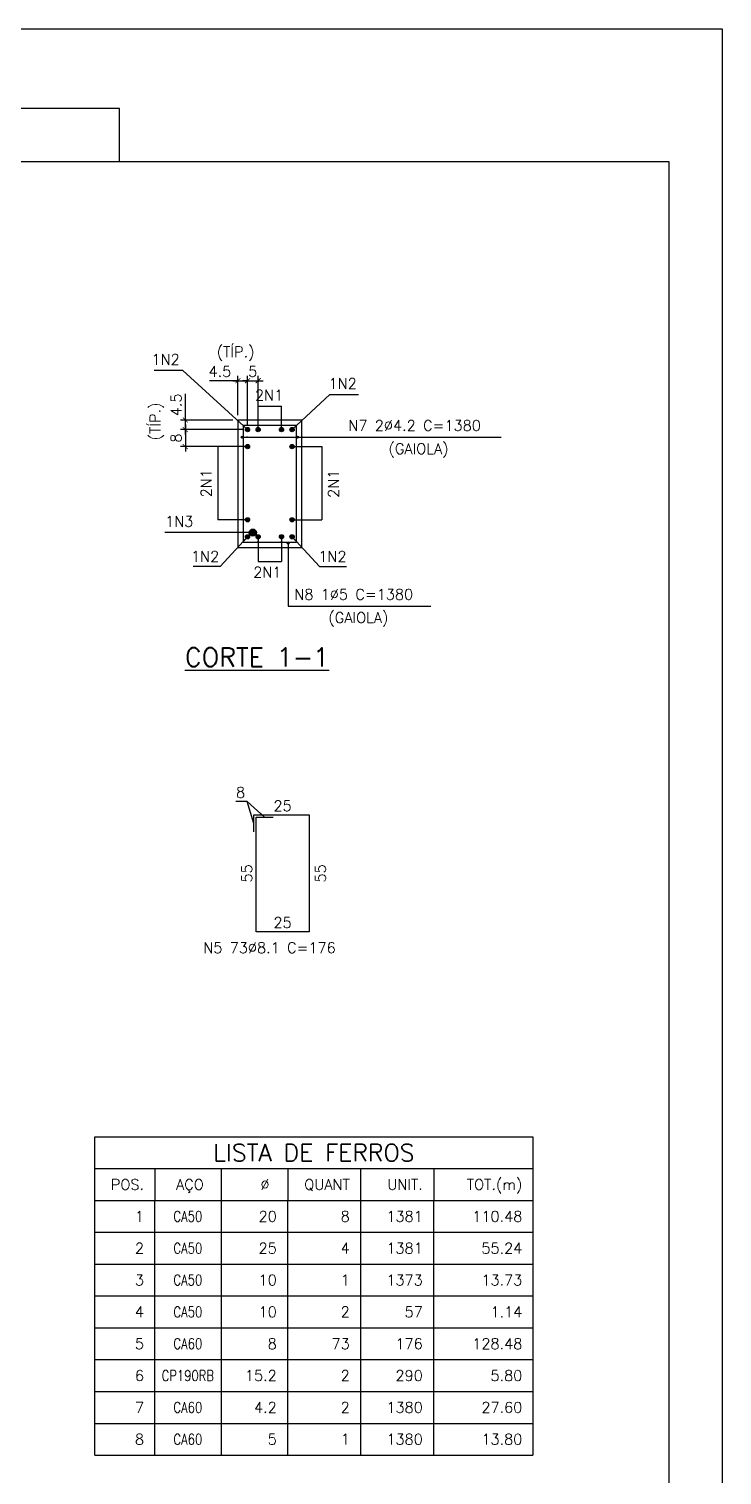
# Model space of a CAD drawing. Header units: centimetres. Extents: x 1658 to 19651, y 8294 to 11444.
# Drawn here: x 8162 to 9141, y 9400 to 11444 of the extents above; entities that cross this region are included whole.
import ezdxf
from ezdxf.enums import TextEntityAlignment as Align

# ---------------------------------------------------------------- set-up
doc = ezdxf.new("R2010")
doc.units = ezdxf.units.CM
doc.header["$LTSCALE"] = 50
doc.header["$MEASUREMENT"] = 0
doc.header["$PDMODE"] = 67
for name, color, linetype in [('COTAS-PRECON', 1, 'Continuous'), ('FORMATO-PRECON', 2, 'Continuous'), ('HACHURAS-PRECON', 1, 'Continuous'), ('LINHA-01-PRECON', 1, 'Continuous'), ('LINHA-02-PRECON', 2, 'Continuous'), ('LINHA-04-PRECON', 4, 'Continuous'), ('ListaF', 3, 'Continuous'), ('X1', 2, 'Continuous')]:
    doc.layers.add(name, color=color, linetype=linetype)
doc.styles.add('PRECON-ROMANS', font='romans.shx')
doc.styles.get("Standard").update_dxf_attribs({"font": 'romans.shx'})
doc.dimstyles.new('ESC50-50', dxfattribs={"dimscale": 50, "dimtxt": 0.2, "dimasz": 0.15, "dimexe": 0.15, "dimexo": 0.15, "dimgap": 0.08, "dimtad": 1, "dimdec": 1, "dimzin": 12, "dimdsep": 46, "dimtxsty": 'Standard', "dimblk": 'ARCHTICK', "dimcen": 0.09, "dimdle": 0.15, "dimclrd": 256, "dimclre": 256, "dimclrt": 2, "dimazin": 3, "dimtfac": 1, "dimtdec": 1, "dimtmove": 1, "dimatfit": 2, "dimfxl": 0.15, "dimtolj": 1, "dimtzin": 0, "dimarcsym": 0})
doc.dimstyles.new('ESC75-25', dxfattribs={"dimscale": 0, "dimtxt": 15, "dimasz": 7, "dimexe": 7, "dimexo": 7, "dimgap": 5.5, "dimtad": 1, "dimdec": 1, "dimlfac": 0.333333, "dimdsep": 46, "dimtxsty": 'Standard', "dimblk": 'ARCHTICK', "dimcen": 0.1, "dimdle": 7, "dimclrd": 256, "dimclre": 256, "dimclrt": 2, "dimadec": 0, "dimazin": 0, "dimtfac": 1, "dimtdec": 1, "dimtix": 1, "dimtmove": 2, "dimatfit": 3, "dimfxl": 1, "dimarcsym": 0})
doc.dimstyles.new('ESC75-75', dxfattribs={"dimscale": 0, "dimtxt": 15, "dimasz": 7, "dimexe": 7, "dimexo": 7, "dimgap": 5.5, "dimtad": 1, "dimdec": 1, "dimdsep": 46, "dimtxsty": 'Standard', "dimblk": 'ARCHTICK', "dimcen": 0.1, "dimdle": 7, "dimclrd": 256, "dimclre": 256, "dimclrt": 2, "dimadec": 0, "dimazin": 0, "dimtfac": 1, "dimtdec": 1, "dimtix": 1, "dimtmove": 2, "dimatfit": 3, "dimfxl": 1, "dimarcsym": 0})

# ---------------------------------------------------------------- blocks, each defined once
blk = doc.blocks.new('A$C2E607E54')
at = {"layer": 'FORMATO-PRECON', "color": 6}
blk.add_line((1835, 4050), (685, 4050), dxfattribs=at)
at = {"layer": 'FORMATO-PRECON'}
for points in [[(0, 4200), (2970, 4200), (2970, 0), (0, 0)], [(685, 3950), (1835, 3950), (1835, 4050), (685, 4050)]]:
    blk.add_lwpolyline(points, close=True, dxfattribs=at)
at = {"layer": 'FORMATO-PRECON', "color": 6}
blk.add_lwpolyline([(100, 3950), (2870, 3950), (2870, 100), (100, 100)], close=True, dxfattribs=at)
blk = doc.blocks.new('_ArchTick')
at = {"color": 0, "linetype": 'ByBlock', "const_width": 0.15}
blk.add_lwpolyline([(-0.5, -0.5), (0.5, 0.5)], dxfattribs=at)
blk = doc.blocks.new('*D18')
at = {"layer": 'Defpoints', "color": 0, "linetype": 'Continuous', "transparency": 16777216}
for p in [(8470.5, 10877.7), (8382.7, 10853.7), (8470.5, 10853.7)]:
    blk.add_point(p, dxfattribs=at)
at = {"layer": 'LINHA-01-PRECON', "linetype": 'Continuous', "lineweight": -2, "transparency": 16777216}
for p, q in [((8463.5, 10877.7), (8375.7, 10877.7)), ((8382.7, 10884.7), (8382.7, 10846.7)), ((8463.5, 10853.7), (8375.7, 10853.7))]:
    blk.add_line(p, q, dxfattribs=at)
at = {"layer": 'LINHA-01-PRECON', "linetype": 'Continuous', "lineweight": -2, "transparency": 16777216, "xscale": 7, "yscale": 7, "zscale": 7}
for p, rotation in [((8382.7, 10877.7), 90), ((8382.7, 10853.7), 270)]:
    blk.add_blockref('_ArchTick', p, dxfattribs=dict(at, rotation=rotation))
at = {"layer": 'LINHA-01-PRECON', "color": 2, "linetype": 'Continuous', "transparency": 16777216, "insert": (8369.7, 10865.7), "char_height": 15, "attachment_point": 5, "rotation": 90}
blk.add_mtext('8', dxfattribs=at)
blk = doc.blocks.new('*D19')
at = {"layer": 'Defpoints', "color": 0, "linetype": 'Continuous', "transparency": 16777216}
for p in [(8485.5, 10946.8), (8470.5, 10877.7), (8485.5, 10877.7)]:
    blk.add_point(p, dxfattribs=at)
at = {"layer": 'LINHA-01-PRECON', "linetype": 'Continuous', "lineweight": -2, "transparency": 16777216}
for p, q in [((8470.5, 10946.8), (8463.5, 10946.8)), ((8470.5, 10884.7), (8470.5, 10953.8)), ((8470.5, 10946.8), (8485.5, 10946.8)), ((8485.5, 10884.7), (8485.5, 10953.8)), ((8485.5, 10946.8), (8492.5, 10946.8))]:
    blk.add_line(p, q, dxfattribs=at)
at = {"layer": 'LINHA-01-PRECON', "linetype": 'Continuous', "lineweight": -2, "transparency": 16777216, "xscale": 7, "yscale": 7, "zscale": 7}
blk.add_blockref('_ArchTick', (8470.5, 10946.8), dxfattribs=at)
at = {"layer": 'LINHA-01-PRECON', "linetype": 'Continuous', "lineweight": -2, "transparency": 16777216, "xscale": 7, "yscale": 7, "zscale": 7, "rotation": 180}
blk.add_blockref('_ArchTick', (8485.5, 10946.8), dxfattribs=at)
at = {"layer": 'LINHA-01-PRECON', "color": 2, "linetype": 'Continuous', "transparency": 16777216, "insert": (8478, 10959.8), "char_height": 15, "attachment_point": 5}
blk.add_mtext('5', dxfattribs=at)
blk = doc.blocks.new('*D20')
at = {"layer": 'Defpoints', "color": 0, "linetype": 'Continuous', "transparency": 16777216}
for p in [(8482.5, 10168), (8557.5, 10168), (8557.5, 10168)]:
    blk.add_point(p, dxfattribs=at)
at = {"layer": 'LINHA-01-PRECON', "color": 2, "linetype": 'Continuous', "transparency": 16777216, "insert": (8520, 10181), "char_height": 15, "attachment_point": 5}
blk.add_mtext('25', dxfattribs=at)
blk = doc.blocks.new('*D21')
at = {"layer": 'Defpoints', "color": 0, "linetype": 'Continuous', "transparency": 16777216}
for p in [(8557.5, 10333), (8557.5, 10333), (8557.5, 10168)]:
    blk.add_point(p, dxfattribs=at)
at = {"layer": 'LINHA-01-PRECON', "color": 2, "linetype": 'Continuous', "transparency": 16777216, "insert": (8573.5, 10250.5), "char_height": 15, "attachment_point": 5, "rotation": 90}
blk.add_mtext('55', dxfattribs=at)
blk = doc.blocks.new('*D22')
at = {"layer": 'Defpoints', "color": 0, "linetype": 'Continuous', "transparency": 16777216}
for p in [(8482.5, 10333), (8482.5, 10333), (8557.5, 10333)]:
    blk.add_point(p, dxfattribs=at)
at = {"layer": 'LINHA-01-PRECON', "color": 2, "linetype": 'Continuous', "transparency": 16777216, "insert": (8520, 10346), "char_height": 15, "attachment_point": 5}
blk.add_mtext('25', dxfattribs=at)
blk = doc.blocks.new('*D23')
at = {"layer": 'Defpoints', "color": 0, "linetype": 'Continuous', "transparency": 16777216}
for p in [(8482.5, 10333), (8482.5, 10333), (8482.5, 10168)]:
    blk.add_point(p, dxfattribs=at)
at = {"layer": 'LINHA-01-PRECON', "color": 2, "linetype": 'Continuous', "transparency": 16777216, "insert": (8469.5, 10250.5), "char_height": 15, "attachment_point": 5, "rotation": 90}
blk.add_mtext('55', dxfattribs=at)
blk = doc.blocks.new('AconListBlock_brStd0')
at = {"color": 2}
for p, q in [((0, 0), (0, 1.2)), ((0, 1.2), (8.25, 1.2)), ((8.25, 1.2), (8.25, 0)), ((0, 0.6), (8.25, 0.6)), ((1.13, 0.6), (1.13, 0)), ((2.38, 0.6), (2.38, 0)), ((3.63, 0.6), (3.63, 0)), ((5, 0.6), (5, 0)), ((6.38, 0.6), (6.38, 0)), ((0, 0), (8.25, 0))]:
    blk.add_line(p, q, dxfattribs=at)
at = {"color": 4}
blk.add_text('LISTA DE FERROS', height=0.325, dxfattribs=at).set_placement((4.125, 0.9), align=Align.MIDDLE_CENTER)
at = {"color": 2}
for s, p in [('POS.', (0.925, 0.3)), ('AÇO', (2.05, 0.3)), ('Ø ', (3.425, 0.3)), ('QUANT', (4.8, 0.3)), ('UNIT.', (6.175, 0.3)), ('TOT.(m)', (8.05, 0.3))]:
    blk.add_text(s, height=0.2, dxfattribs=at).set_placement(p, align=Align.MIDDLE_RIGHT)
blk = doc.blocks.new('*D112')
at = {"layer": 'Defpoints', "color": 0, "transparency": 16777216}
for p in [(8470.5, 10946.8), (8457, 10891.2), (8470.5, 10877.7)]:
    blk.add_point(p, dxfattribs=at)
at = {"layer": 'LINHA-01-PRECON', "lineweight": -2, "transparency": 16777216}
for p, q in [((8450, 10946.8), (8477.5, 10946.8)), ((8457, 10898.2), (8457, 10953.8)), ((8470.5, 10884.7), (8470.5, 10953.8))]:
    blk.add_line(p, q, dxfattribs=at)
at = {"layer": 'LINHA-01-PRECON', "lineweight": -2, "transparency": 16777216, "xscale": 7, "yscale": 7, "zscale": 7, "rotation": 180}
blk.add_blockref('_ArchTick', (8457, 10946.8), dxfattribs=at)
at = {"layer": 'LINHA-01-PRECON', "lineweight": -2, "transparency": 16777216, "xscale": 7, "yscale": 7, "zscale": 7}
blk.add_blockref('_ArchTick', (8470.5, 10946.8), dxfattribs=at)
at = {"layer": 'LINHA-01-PRECON', "color": 2, "transparency": 16777216, "insert": (8431.5, 10959.8), "char_height": 15, "attachment_point": 5}
blk.add_mtext('4.5', dxfattribs=at)
blk = doc.blocks.new('*D113')
at = {"layer": 'Defpoints', "color": 0, "transparency": 16777216}
for p in [(8382.7, 10891.2), (8457, 10891.2), (8470.5, 10877.7)]:
    blk.add_point(p, dxfattribs=at)
at = {"layer": 'LINHA-01-PRECON', "lineweight": -2, "transparency": 16777216}
for p, q in [((8382.7, 10870.7), (8382.7, 10898.2)), ((8450, 10891.2), (8375.7, 10891.2)), ((8463.5, 10877.7), (8375.7, 10877.7))]:
    blk.add_line(p, q, dxfattribs=at)
at = {"layer": 'LINHA-01-PRECON', "lineweight": -2, "transparency": 16777216, "xscale": 7, "yscale": 7, "zscale": 7}
for p, rotation in [((8382.7, 10891.2), 90), ((8382.7, 10877.7), 270)]:
    blk.add_blockref('_ArchTick', p, dxfattribs=dict(at, rotation=rotation))
at = {"layer": 'LINHA-01-PRECON', "color": 2, "transparency": 16777216, "insert": (8369.7, 10912.6), "char_height": 15, "attachment_point": 5, "rotation": 90}
blk.add_mtext('4.5', dxfattribs=at)

msp = doc.modelspace()

# ---------------------------------------------------------------- hatches: boundary and pattern name
at = {"layer": 'LINHA-01-PRECON', "linetype": 'Continuous'}
h = msp.add_hatch(color=256, dxfattribs=at)
h.dxf.hatch_style = 1
edge = h.paths.add_edge_path()
edge.add_arc((8470.54, 10877.69), 3, 0, 360)
h = msp.add_hatch(color=256, dxfattribs=at)
h.dxf.hatch_style = 1
edge = h.paths.add_edge_path()
edge.add_arc((8485.54, 10877.69), 3, 0, 360)
h = msp.add_hatch(color=256, dxfattribs=at)
h.dxf.hatch_style = 1
edge = h.paths.add_edge_path()
edge.add_arc((8518.54, 10877.69), 3, 0, 360)
h = msp.add_hatch(color=256, dxfattribs=at)
h.dxf.hatch_style = 1
edge = h.paths.add_edge_path()
edge.add_arc((8533.54, 10877.69), 3, 0, 360)
h = msp.add_hatch(color=256, dxfattribs=at)
h.dxf.hatch_style = 1
edge = h.paths.add_edge_path()
edge.add_arc((8463.04, 10867.02), 1.5, 0, 360)
h = msp.add_hatch(color=256, dxfattribs=at)
h.dxf.hatch_style = 1
edge = h.paths.add_edge_path()
edge.add_arc((8470.54, 10853.69), 3, 0, 360)
h = msp.add_hatch(color=256, dxfattribs=at)
h.dxf.hatch_style = 1
edge = h.paths.add_edge_path()
edge.add_arc((8533.54, 10853.69), 3, 0, 360)
h = msp.add_hatch(color=256, dxfattribs=at)
h.dxf.hatch_style = 1
edge = h.paths.add_edge_path()
edge.add_arc((8541.04, 10867.02), 1.5, 0, 360)
h = msp.add_hatch(color=256, dxfattribs=at)
h.dxf.hatch_style = 1
edge = h.paths.add_edge_path()
edge.add_arc((8470.54, 10750.19), 3, 0, 360)
h = msp.add_hatch(color=256, dxfattribs=at)
h.dxf.hatch_style = 1
edge = h.paths.add_edge_path()
edge.add_arc((8533.54, 10750.19), 3, 0, 360)
h = msp.add_hatch(color=256, dxfattribs=at)
h.dxf.hatch_style = 1
edge = h.paths.add_edge_path()
edge.add_arc((8470.54, 10726.19), 3, 0, 360)
h = msp.add_hatch(color=256, dxfattribs=at)
h.dxf.hatch_style = 1
edge = h.paths.add_edge_path()
edge.add_arc((8485.54, 10726.19), 3, 0, 360)
h = msp.add_hatch(color=256, dxfattribs=at)
h.dxf.hatch_style = 1
edge = h.paths.add_edge_path()
edge.add_arc((8518.54, 10726.19), 3, 0, 360)
h = msp.add_hatch(color=256, dxfattribs=at)
h.dxf.hatch_style = 1
edge = h.paths.add_edge_path()
edge.add_arc((8527.91, 10717.19), 1.5, 0, 360)
h = msp.add_hatch(color=256, dxfattribs=at)
h.dxf.hatch_style = 1
edge = h.paths.add_edge_path()
edge.add_arc((8533.54, 10726.19), 3, 0, 360)
at = {"layer": 'LINHA-04-PRECON'}
h = msp.add_hatch(color=256, dxfattribs=at)
h.dxf.hatch_style = 1
edge = h.paths.add_edge_path()
edge.add_arc((8478.04, 10732.19), 4.95, 0, 360)

# ---------------------------------------------------------------- linework, layer by layer
at = {"layer": 'LINHA-01-PRECON'}
for p, q in [((8457.04, 10946.76), (8416.64, 10946.76)), ((8382.72, 10891.19), (8382.72, 10928.2))]:
    msp.add_line(p, q, dxfattribs=at)
at = {"layer": 'LINHA-01-PRECON', "linetype": 'Continuous'}
for centre, radius in [((8470.54, 10877.69), 3), ((8485.54, 10877.69), 3), ((8518.54, 10877.69), 3), ((8533.54, 10877.69), 3), ((8463.04, 10867.02), 1.5), ((8470.54, 10853.69), 3), ((8533.54, 10853.69), 3), ((8541.04, 10867.02), 1.5), ((8470.54, 10750.19), 3), ((8533.54, 10750.19), 3), ((8470.54, 10726.19), 3), ((8485.54, 10726.19), 3), ((8518.54, 10726.19), 3), ((8527.91, 10717.19), 1.5), ((8533.54, 10726.19), 3)]:
    msp.add_circle(centre, radius, dxfattribs=at)
at = {"layer": 'LINHA-02-PRECON'}
msp.add_lwpolyline([(8457.04, 10891.19), (8457.04, 10711.19), (8547.04, 10711.19), (8547.04, 10891.19)], close=True, dxfattribs=at)
at = {"layer": 'LINHA-04-PRECON', "ltscale": 0.5}
msp.add_lwpolyline([(8464.54, 10883.69), (8464.54, 10718.69), (8539.54, 10718.69), (8539.54, 10883.69)], close=True, dxfattribs=at)
at = {"layer": 'LINHA-04-PRECON'}
msp.add_lwpolyline([(8479.54, 10309.05), (8479.54, 10333.05), (8557.54, 10333.05), (8557.54, 10168.05), (8482.54, 10168.05), (8482.54, 10330.05), (8506.54, 10330.05)], dxfattribs=at)
msp.add_circle((8478.04, 10732.19), 4.95, dxfattribs=at)
at = {"layer": 'ListaF', "color": 2}
for p, q in [((8255, 9428.31), (8255, 9788.31)), ((8255, 9788.31), (8873.75, 9788.31)), ((8339.37, 9788.31), (8339.37, 9428.31)), ((8433.12, 9788.31), (8433.12, 9428.31)), ((8526.87, 9788.31), (8526.87, 9428.31)), ((8630, 9788.31), (8630, 9428.31)), ((8733.12, 9788.31), (8733.12, 9428.31)), ((8873.75, 9788.31), (8873.75, 9428.31)), ((8255, 9743.31), (8873.75, 9743.31)), ((8255, 9698.31), (8873.75, 9698.31)), ((8255, 9653.31), (8873.75, 9653.31)), ((8255, 9608.31), (8873.75, 9608.31)), ((8255, 9563.31), (8873.75, 9563.31)), ((8255, 9518.31), (8873.75, 9518.31)), ((8255, 9473.31), (8873.75, 9473.31)), ((8255, 9428.31), (8873.75, 9428.31))]:
    msp.add_line(p, q, dxfattribs=at)

# ---------------------------------------------------------------- block references
at = {"layer": 'HACHURAS-PRECON', "xscale": 0.7499999999999996, "yscale": 0.7499999999999996, "zscale": 0.7499999999999996}
msp.add_blockref('A$C2E607E54', (6913.36, 8293.94), dxfattribs=at)
at = {"layer": 'ListaF', "xscale": 75, "yscale": 75, "zscale": 75}
msp.add_blockref('AconListBlock_brStd0', (8255, 9788.31), dxfattribs=at)

# ---------------------------------------------------------------- texts
at = {"layer": 'LINHA-01-PRECON', "color": 2, "linetype": 'Continuous', "char_height": 15, "attachment_point": 5}
for s, insert in [('(TÍP.)', (8453.77, 10985.02)), ('1N2', (8354.79, 10976.85)), ('1N2', (8604.92, 10942.8)), ('2N1', (8501, 10926.33)), ('(GAIOLA)', (8712.09, 10848.18)), ('1N3', (8374.11, 10747.9)), ('1N2', (8410.63, 10698.42)), ('1N2', (8590.51, 10698.42)), ('2N1', (8498.48, 10676.06)), ('(GAIOLA)', (8627.2, 10609.48)), ('8', (8460.76, 10364.97))]:
    msp.add_mtext(s, dxfattribs=dict(at, insert=insert))
at = {"layer": 'LINHA-01-PRECON', "color": 2, "linetype": 'Continuous', "char_height": 15, "attachment_point": 5, "rotation": 90}
for s, insert in [('(TÍP.)', (8342.42, 10889.26)), ('2N1', (8412.14, 10801.94)), ('2N1', (8591.93, 10801.19))]:
    msp.add_mtext(s, dxfattribs=dict(at, insert=insert))
at = {"layer": 'LINHA-01-PRECON', "color": 4, "insert": (8484.02, 10556.07), "char_height": 26.25, "attachment_point": 5}
msp.add_mtext('{\\LCORTE 1-1}', dxfattribs=at)
at = {"layer": 'ListaF', "color": 3, "char_height": 15}
for s, insert, attachment_point in [('1', (8324.37, 9765.81), 6), ('{\\W0.8;CA50}', (8386.25, 9765.81), 5), ('20', (8511.87, 9765.81), 6), ('8', (8615, 9765.81), 6), ('1381', (8718.12, 9765.81), 6), ('110.48', (8858.75, 9765.81), 6), ('2', (8324.37, 9720.81), 6), ('{\\W0.8;CA50}', (8386.25, 9720.81), 5), ('25', (8511.87, 9720.81), 6), ('4', (8615, 9720.81), 6), ('1381', (8718.12, 9720.81), 6), ('55.24', (8858.75, 9720.81), 6), ('3', (8324.37, 9675.81), 6), ('{\\W0.8;CA50}', (8386.25, 9675.81), 5), ('10', (8511.87, 9675.81), 6), ('1', (8615, 9675.81), 6), ('1373', (8718.12, 9675.81), 6), ('13.73', (8858.75, 9675.81), 6), ('4', (8324.37, 9630.81), 6), ('{\\W0.8;CA50}', (8386.25, 9630.81), 5), ('10', (8511.87, 9630.81), 6), ('2', (8615, 9630.81), 6), ('57', (8718.12, 9630.81), 6), ('1.14', (8858.75, 9630.81), 6), ('5', (8324.37, 9585.81), 6), ('{\\W0.8;CA60}', (8386.25, 9585.81), 5), ('8', (8511.87, 9585.81), 6), ('73', (8615, 9585.81), 6), ('176', (8718.12, 9585.81), 6), ('128.48', (8858.75, 9585.81), 6), ('6', (8324.37, 9540.81), 6), ('{\\W0.8;CP190RB}', (8386.25, 9540.81), 5), ('15.2', (8511.87, 9540.81), 6), ('2', (8615, 9540.81), 6), ('290', (8718.12, 9540.81), 6), ('5.80', (8858.75, 9540.81), 6), ('7', (8324.37, 9495.81), 6), ('{\\W0.8;CA60}', (8386.25, 9495.81), 5), ('4.2', (8511.87, 9495.81), 6), ('2', (8615, 9495.81), 6), ('1380', (8718.12, 9495.81), 6), ('27.60', (8858.75, 9495.81), 6), ('8', (8324.37, 9450.81), 6), ('{\\W0.8;CA60}', (8386.25, 9450.81), 5), ('5', (8511.87, 9450.81), 6), ('1', (8615, 9450.81), 6), ('1380', (8718.12, 9450.81), 6), ('13.80', (8858.75, 9450.81), 6)]:
    msp.add_mtext(s, dxfattribs=dict(at, insert=insert, attachment_point=attachment_point))
at = {"layer": 'X1', "style": 'PRECON-ROMANS'}
for s, p in [('N7 2%%C4.2 C=1380', (8613.07, 10876.03)), ('N8 1%%C5 C=1380', (8536.66, 10637.32)), ('N5 73%%C8.1 C=176', (8408.11, 10137.9))]:
    msp.add_text(s, height=15, dxfattribs=at).set_placement(p)

# ---------------------------------------------------------------- dimensions: what is measured, and where the dimension line sits
at = {"layer": 'LINHA-01-PRECON'}
dim = msp.add_linear_dim(base=(8470.54, 10946.76), p1=(8457.04, 10891.19), p2=(8470.54, 10877.69), dimstyle='ESC75-25', override={"dimscale": 1}, dxfattribs=at)
dim.commit()
dim.dimension.update_dxf_attribs({"geometry": '*D112', "text_midpoint": (8431.51, 10959.76), "dimtype": 160})
at = {"layer": 'LINHA-01-PRECON', "linetype": 'Continuous'}
for base, p1, p2, angle, override, picture, middle in [((8485.54, 10946.76), (8470.54, 10877.69), (8485.54, 10877.69), 180, {"dimscale": 1}, '*D19', (8478.04, 10959.76)), ((8382.72, 10853.69), (8470.54, 10877.69), (8470.54, 10853.69), 270, {"dimscale": 1}, '*D18', (8369.72, 10865.69)), ((8482.54, 10333.05), (8482.54, 10168.05), (8482.54, 10333.05), 90, {"dimscale": 1, "dimse1": 1, "dimse2": 1, "dimsd1": 1, "dimsd2": 1}, '*D23', (8469.54, 10250.55))]:
    dim = msp.add_linear_dim(base=base, p1=p1, p2=p2, angle=angle, dimstyle='ESC75-25', override=override, dxfattribs=at)
    dim.commit()
    dim.dimension.update_dxf_attribs({"geometry": picture, "text_midpoint": middle})
at = {"layer": 'LINHA-01-PRECON'}
dim = msp.add_linear_dim(base=(8382.72, 10891.19), p1=(8470.54, 10877.69), p2=(8457.04, 10891.19), angle=90, dimstyle='ESC75-25', override={"dimscale": 1}, dxfattribs=at)
dim.commit()
dim.dimension.update_dxf_attribs({"geometry": '*D113', "text_midpoint": (8369.72, 10912.55), "dimtype": 160})
at = {"layer": 'LINHA-01-PRECON', "linetype": 'Continuous'}
for base, p1, p2, picture, middle in [((8482.54, 10333.05), (8557.54, 10333.05), (8482.54, 10333.05), '*D22', (8520.04, 10346.05)), ((8557.54, 10168.05), (8482.54, 10168.05), (8557.54, 10168.05), '*D20', (8520.04, 10181.05))]:
    dim = msp.add_linear_dim(base=base, p1=p1, p2=p2, dimstyle='ESC75-25', override={"dimscale": 1, "dimse1": 1, "dimse2": 1, "dimsd1": 1, "dimsd2": 1}, dxfattribs=at)
    dim.commit()
    dim.dimension.update_dxf_attribs({"geometry": picture, "text_midpoint": middle})
dim = msp.add_linear_dim(base=(8557.54, 10333.05), p1=(8557.54, 10168.05), p2=(8557.54, 10333.05), angle=90, dimstyle='ESC75-25', override={"dimscale": 1, "dimse1": 1, "dimse2": 1, "dimsd1": 1, "dimsd2": 1}, dxfattribs=at)
dim.commit()
dim.dimension.update_dxf_attribs({"geometry": '*D21', "text_midpoint": (8573.49, 10250.55), "dimtype": 160})

# ---------------------------------------------------------------- leaders
at = {"layer": 'COTAS-PRECON'}
for points, dimstyle, override in [([(8470.54, 10877.69), (8379.23, 10961.14), (8338.75, 10961.14)], 'ESC75-25', {"dimscale": 1}), ([(8533.54, 10877.69), (8586.61, 10927.1), (8627.09, 10927.1)], 'ESC75-25', {"dimscale": 1}), ([(8463.04, 10867.02), (8828.75, 10867.02)], 'ESC50-50', {"dimgap": 0.08, "dimtad": 1}), ([(8541.04, 10867.02), (8828.75, 10867.02)], 'ESC50-50', {"dimgap": 0.08, "dimtad": 1}), ([(8470.54, 10726.19), (8431.84, 10684.19), (8393.77, 10684.19)], 'ESC75-25', {"dimscale": 1}), ([(8527.91, 10717.19), (8527.91, 10628.31), (8729.52, 10628.31)], 'ESC50-50', {"dimgap": 0.08, "dimtad": 1}), ([(8533.54, 10726.19), (8572.23, 10684.19), (8610.31, 10684.19)], 'ESC75-25', {"dimscale": 1})]:
    msp.add_leader(points, dimstyle=dimstyle, override=override, dxfattribs=at)
at = {"layer": 'LINHA-01-PRECON'}
for points in [[(8485.54, 10877.69), (8485.54, 10910.96), (8518.54, 10910.96)], [(8518.54, 10877.69), (8518.54, 10910.96)], [(8470.54, 10853.69), (8428.39, 10853.69), (8428.39, 10750.19)], [(8533.54, 10853.69), (8575.69, 10853.69), (8575.69, 10750.19)], [(8470.54, 10750.19), (8428.39, 10750.19)], [(8533.54, 10750.19), (8575.69, 10750.19)], [(8478.04, 10732.19), (8353.93, 10732.19)], [(8485.54, 10726.19), (8485.54, 10691.43), (8518.54, 10691.43)], [(8518.54, 10726.19), (8518.54, 10691.43)]]:
    msp.add_leader(points, dimstyle='ESC75-25', override={"dimscale": 1}, dxfattribs=at)
at = {"layer": 'LINHA-01-PRECON', "linetype": 'Continuous'}
for points in [[(8479.54, 10321.05), (8469.97, 10352.27), (8453.8, 10352.27)], [(8494.54, 10330.05), (8469.97, 10352.27)]]:
    msp.add_leader(points, dimstyle='ESC75-75', override={"dimscale": 1, "dimtad": 0}, dxfattribs=at)

doc.saveas('drawing.dxf')
